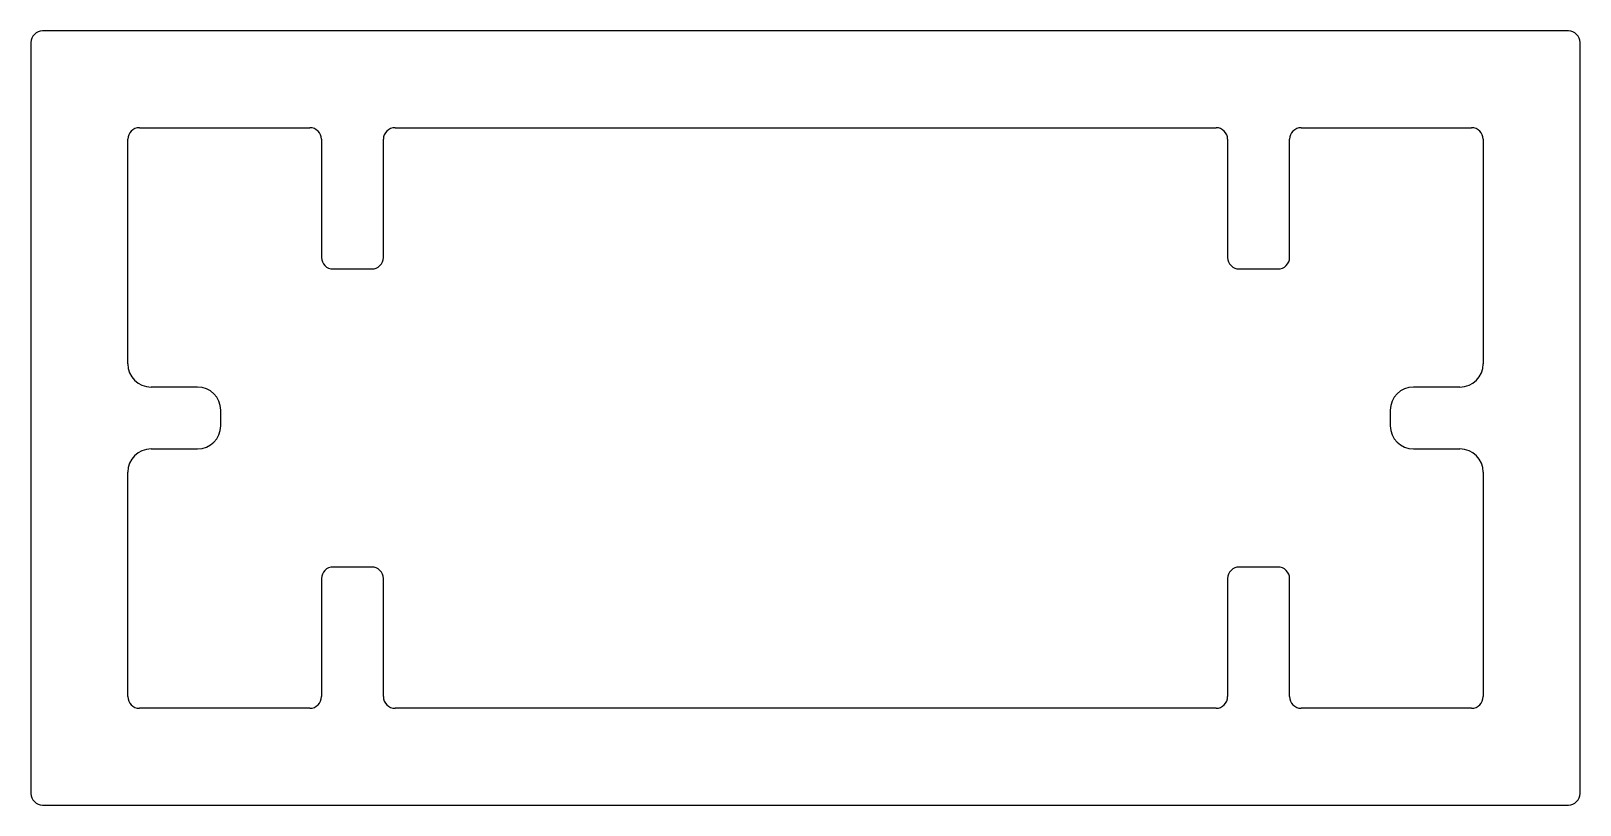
# Model space of a CAD drawing. Extents: x 4.5 to 55.3, y 3.7 to 29.1.
import ezdxf

# ---------------------------------------------------------------- set-up
doc = ezdxf.new("R2010")
doc.units = 0
doc.layers.get('0').update_dxf_attribs({"linetype": 'CONTINUOUS'})

msp = doc.modelspace()

# ---------------------------------------------------------------- linework, layer by layer
for p, q in [((54.914, 29.052), (4.876, 29.052)), ((4.495, 28.671), (4.495, 4.033)), ((55.295, 4.033), (55.295, 28.671)), ((7.67, 18.13), (7.67, 25.496)), ((8.051, 25.877), (13.639, 25.877)), ((14.02, 25.496), (14.02, 21.622)), ((16.052, 21.622), (16.052, 25.496)), ((16.433, 25.877), (43.357, 25.877)), ((43.738, 25.496), (43.738, 21.622)), ((45.77, 21.622), (45.77, 25.496)), ((46.151, 25.877), (51.739, 25.877)), ((52.12, 25.496), (52.12, 18.13)), ((14.401, 21.241), (15.671, 21.241)), ((44.119, 21.241), (45.389, 21.241)), ((9.956, 17.368), (8.432, 17.368)), ((51.358, 17.368), (49.834, 17.368)), ((10.718, 16.098), (10.718, 16.606)), ((49.072, 16.606), (49.072, 16.098)), ((8.432, 15.336), (9.956, 15.336)), ((49.834, 15.336), (51.358, 15.336)), ((7.67, 7.208), (7.67, 14.574)), ((52.12, 14.574), (52.12, 7.208)), ((15.671, 11.462), (14.401, 11.462)), ((45.389, 11.462), (44.119, 11.462)), ((14.02, 11.081), (14.02, 7.208)), ((16.052, 7.208), (16.052, 11.081)), ((43.738, 11.081), (43.738, 7.208)), ((45.77, 7.208), (45.77, 11.081)), ((13.639, 6.827), (8.051, 6.827)), ((43.357, 6.827), (16.433, 6.827)), ((51.739, 6.827), (46.151, 6.827)), ((4.876, 3.652), (54.914, 3.652))]:
    msp.add_line(p, q)
for centre, radius, start, end in [((4.876, 28.671), 0.381, 90, 180), ((54.914, 28.671), 0.381, 45, 90), ((54.914, 28.671), 0.381, 360, 45), ((8.051, 25.496), 0.381, 90, 180), ((13.639, 25.496), 0.381, 0, 90), ((16.433, 25.496), 0.381, 90, 180), ((43.357, 25.496), 0.381, 360, 90), ((46.151, 25.496), 0.381, 90, 180), ((51.739, 25.496), 0.381, 0, 90), ((14.401, 21.622), 0.381, 180, 270), ((15.671, 21.622), 0.381, 270, 0), ((44.119, 21.622), 0.381, 180, 270), ((45.389, 21.622), 0.381, 270, 0), ((8.432, 18.13), 0.762, 180, 270), ((51.358, 18.13), 0.762, 270, 0), ((9.956, 16.606), 0.762, 0, 90), ((49.834, 16.606), 0.762, 90, 180), ((9.956, 16.098), 0.762, 270, 0), ((49.834, 16.098), 0.762, 180, 270), ((8.432, 14.574), 0.762, 90, 180), ((51.358, 14.574), 0.762, 360, 90), ((14.401, 11.081), 0.381, 90, 180), ((15.671, 11.081), 0.381, 0, 90), ((44.119, 11.081), 0.381, 90, 180), ((45.389, 11.081), 0.381, 360, 90), ((8.051, 7.208), 0.381, 180, 270), ((13.639, 7.208), 0.381, 270, 0), ((16.433, 7.208), 0.381, 180, 270), ((43.357, 7.208), 0.381, 270, 0), ((46.151, 7.208), 0.381, 180, 270), ((51.739, 7.208), 0.381, 270, 0), ((4.876, 4.033), 0.381, 180, 270), ((54.914, 4.033), 0.381, 270, 0)]:
    msp.add_arc(centre, radius, start, end)

doc.saveas('drawing.dxf')
